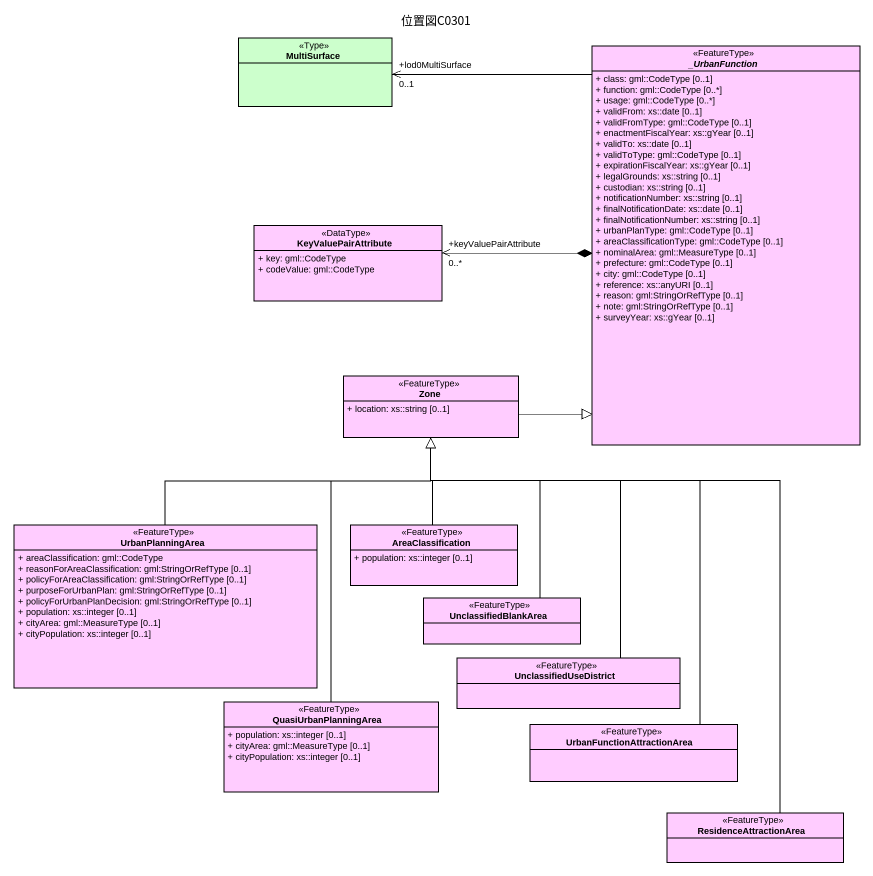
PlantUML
@startuml
title 位置図C0301
hide circle
hide empty members
skinparam classAttributeIconSize 0
class MultiSurface <<Type>> #CCFFCC
abstract class "_UrbanFunction" as UrbanFunction <<FeatureType>> #FFCCFF {
  + class: gml::CodeType [0..1]
  + function: gml::CodeType [0..*]
  + usage: gml::CodeType [0..*]
  + validFrom: xs::date [0..1]
  + validFromType: gml::CodeType [0..1]
  + enactmentFiscalYear: xs::gYear [0..1]
  + validTo: xs::date [0..1]
  + validToType: gml::CodeType [0..1]
  + expirationFiscalYear: xs::gYear [0..1]
  + legalGrounds: xs::string [0..1]
  + custodian: xs::string [0..1]
  + notificationNumber: xs::string [0..1]
  + finalNotificationDate: xs::date [0..1]
  + finalNotificationNumber: xs::string [0..1]
  + urbanPlanType: gml::CodeType [0..1]
  + areaClassificationType: gml::CodeType [0..1]
  + nominalArea: gml::MeasureType [0..1]
  + prefecture: gml::CodeType [0..1]
  + city: gml::CodeType [0..1]
  + reference: xs::anyURI [0..1]
  + reason: gml:StringOrRefType [0..1]
  + note: gml:StringOrRefType [0..1]
  + surveyYear: xs::gYear [0..1]
}
class KeyValuePairAttribute <<DataType>> #FFCCFF {
  + key: gml::CodeType
  + codeValue: gml::CodeType
}
class Zone <<FeatureType>> #FFCCFF {
  + location: xs::string [0..1]
}
class UrbanPlanningArea <<FeatureType>> #FFCCFF {
  + areaClassification: gml::CodeType
  + reasonForAreaClassification: gml:StringOrRefType [0..1]
  + policyForAreaClassification: gml:StringOrRefType [0..1]
  + purposeForUrbanPlan: gml:StringOrRefType [0..1]
  + policyForUrbanPlanDecision: gml:StringOrRefType [0..1]
  + population: xs::integer [0..1]
  + cityArea: gml::MeasureType [0..1]
  + cityPopulation: xs::integer [0..1]
}
class AreaClassification <<FeatureType>> #FFCCFF {
  + population: xs::integer [0..1]
}
class UnclassifiedBlankArea <<FeatureType>> #FFCCFF
class UnclassifiedUseDistrict <<FeatureType>> #FFCCFF
class QuasiUrbanPlanningArea <<FeatureType>> #FFCCFF {
  + population: xs::integer [0..1]
  + cityArea: gml::MeasureType [0..1]
  + cityPopulation: xs::integer [0..1]
}
class UrbanFunctionAttractionArea <<FeatureType>> #FFCCFF
class ResidenceAttractionArea <<FeatureType>> #FFCCFF
MultiSurface "+lod0MultiSurface\n0..1" <-right- UrbanFunction
KeyValuePairAttribute "+keyValuePairAttribute\n0..*" <-right-* UrbanFunction
Zone -right-|> UrbanFunction
UrbanPlanningArea -up-|> Zone
AreaClassification -up-|> Zone
UnclassifiedBlankArea -up-|> Zone
UnclassifiedUseDistrict -up-|> Zone
QuasiUrbanPlanningArea -up-|> Zone
UrbanFunctionAttractionArea -up-|> Zone
ResidenceAttractionArea -up-|> Zone
@enduml
